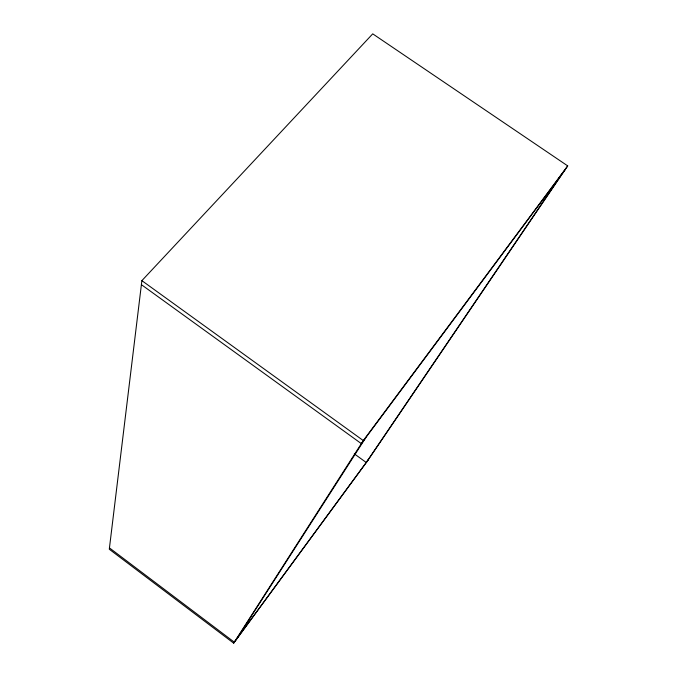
<?xml version="1.0" encoding="UTF-8"?>
<svg xmlns="http://www.w3.org/2000/svg" width="677" height="677" viewBox="0 0 677 677"><rect width="100%" height="100%" fill="white"/><g stroke="black" fill="none" stroke-linecap="round" stroke-linejoin="round"><path stroke-width="1.02" d="M141.882 280.65L109.293 549.233L233.675 643.15L367.535 460.851L567.707 165.89L372.731 33.85L141.882 280.65L363.295 440.575L233.675 643.15M237.068 638.394L365.8 437.63M561.555 174.531L366.249 462.493L354.291 453.827M368.576 459.328L234.301 642.168L109.454 547.913M564.872 170.071L361.34 443.63L141.391 284.662M363.295 440.575L567.707 165.89"/></g></svg>
